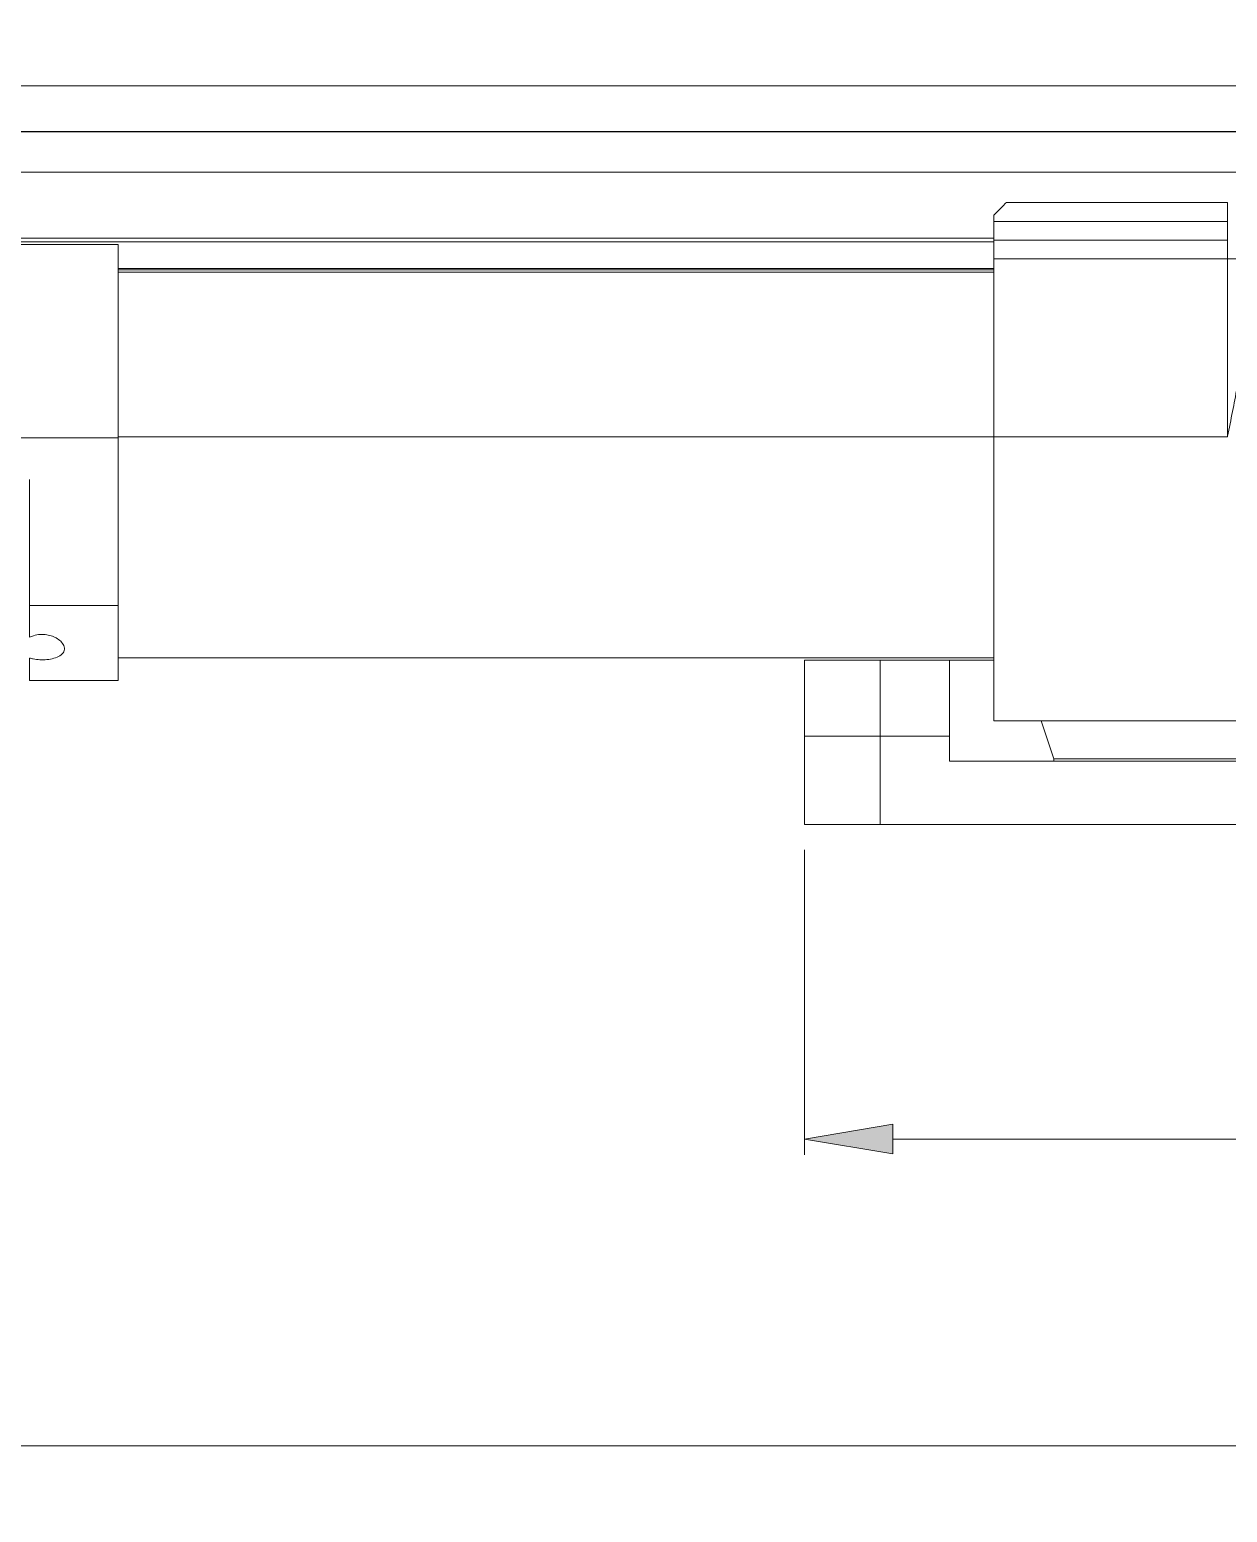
# Model space of a CAD drawing. Header units: inches. Extents: x 0.54 to 10.46, y 0.74 to 7.76.
# Drawn here: x 2.301 to 3.96, y 3.69 to 5.743 of the extents above; entities that cross this region are included whole.
import ezdxf

# ---------------------------------------------------------------- set-up
doc = ezdxf.new("R2010")
doc.units = ezdxf.units.IN
doc.header["$MEASUREMENT"] = 0
doc.layers.add('BG', color=7, linetype='Continuous')
doc.layers.add('MCG-INT-4FT', color=7, linetype='Continuous')

# ---------------------------------------------------------------- blocks, each defined once
blk = doc.blocks.new('block 2')
at = {"layer": 'BG', "true_color": 0xffffff}
h = blk.add_hatch(color=7, dxfattribs=at)
h.dxf.hatch_style = 2
edge = h.paths.add_edge_path()
edge.add_spline(control_points=[(10.296, 0.9061), (10.296, 0.9061), (0.8711, 0.9061), (0.8711, 0.9061), (0.8702, 0.9061), (0.8694, 0.9069), (0.8694, 0.9079), (0.8694, 0.9079), (0.8694, 7.5922), (0.8694, 7.5922), (0.8694, 7.5931), (0.8702, 7.5939), (0.8711, 7.5939), (0.8711, 7.5939), (10.296, 7.5939), (10.296, 7.5939), (10.297, 7.5939), (10.2977, 7.5931), (10.2977, 7.5922), (10.2977, 7.5922), (10.2977, 0.9079), (10.2977, 0.9079), (10.2977, 0.9069), (10.297, 0.9061), (10.296, 0.9061)], knot_values=[0, 0, 0, 0, 1, 1, 1, 2, 2, 2, 3, 3, 3, 4, 4, 4, 5, 5, 5, 6, 6, 6, 7, 7, 7, 8, 8, 8, 8], degree=3, periodic=1)
h.paths.add_polyline_path([(0.8729, 0.9096), (10.2943, 0.9096), (10.2943, 7.5904), (0.8729, 7.5904)])
at = {"layer": 'BG', "lineweight": 0}
blk.add_open_spline([(10.296, 0.9061), (10.296, 0.9061), (0.8711, 0.9061), (0.8711, 0.9061), (0.8702, 0.9061), (0.8694, 0.9069), (0.8694, 0.9079), (0.8694, 0.9079), (0.8694, 7.5922), (0.8694, 7.5922), (0.8694, 7.5931), (0.8702, 7.5939), (0.8711, 7.5939), (0.8711, 7.5939), (10.296, 7.5939), (10.296, 7.5939), (10.297, 7.5939), (10.2977, 7.5931), (10.2977, 7.5922), (10.2977, 7.5922), (10.2977, 0.9079), (10.2977, 0.9079), (10.2977, 0.9069), (10.297, 0.9061), (10.296, 0.9061)], degree=3, knots=[0, 0, 0, 0, 1, 1, 1, 2, 2, 2, 3, 3, 3, 4, 4, 4, 5, 5, 5, 6, 6, 6, 7, 7, 7, 8, 8, 8, 8], dxfattribs=at)
blk = doc.blocks.new('block 62')
at = {"layer": 'BG', "true_color": 0xffffff}
h = blk.add_hatch(color=7, dxfattribs=at)
h.dxf.hatch_style = 2
edge = h.paths.add_edge_path()
edge.add_spline(control_points=[(10.4631, 0.739), (10.4631, 0.739), (0.5369, 0.739), (0.5369, 0.739), (0.5359, 0.739), (0.5352, 0.7398), (0.5352, 0.7407), (0.5352, 0.7407), (0.5352, 7.7593), (0.5352, 7.7593), (0.5352, 7.7602), (0.5359, 7.761), (0.5369, 7.761), (0.5369, 7.761), (10.4631, 7.761), (10.4631, 7.761), (10.4641, 7.761), (10.4648, 7.7602), (10.4648, 7.7593), (10.4648, 7.7593), (10.4648, 0.7407), (10.4648, 0.7407), (10.4648, 0.7398), (10.4641, 0.739), (10.4631, 0.739)], knot_values=[0, 0, 0, 0, 1, 1, 1, 2, 2, 2, 3, 3, 3, 4, 4, 4, 5, 5, 5, 6, 6, 6, 7, 7, 7, 8, 8, 8, 8], degree=3, periodic=1)
h.paths.add_polyline_path([(0.5386, 0.7425), (10.4614, 0.7425), (10.4614, 7.7575), (0.5386, 7.7575)])
at = {"layer": 'BG', "lineweight": 0}
blk.add_open_spline([(10.4631, 0.739), (10.4631, 0.739), (0.5369, 0.739), (0.5369, 0.739), (0.5359, 0.739), (0.5352, 0.7398), (0.5352, 0.7407), (0.5352, 0.7407), (0.5352, 7.7593), (0.5352, 7.7593), (0.5352, 7.7602), (0.5359, 7.761), (0.5369, 7.761), (0.5369, 7.761), (10.4631, 7.761), (10.4631, 7.761), (10.4641, 7.761), (10.4648, 7.7602), (10.4648, 7.7593), (10.4648, 7.7593), (10.4648, 0.7407), (10.4648, 0.7407), (10.4648, 0.7398), (10.4641, 0.739), (10.4631, 0.739)], degree=3, knots=[0, 0, 0, 0, 1, 1, 1, 2, 2, 2, 3, 3, 3, 4, 4, 4, 5, 5, 5, 6, 6, 6, 7, 7, 7, 8, 8, 8, 8], dxfattribs=at)
blk = doc.blocks.new('block 452')
at = {"layer": 'MCG-INT-4FT', "color": 7, "lineweight": 5, "true_color": 0xffffff}
blk.add_lwpolyline([(6.7838, 5.6655), (1.6416, 5.6655)], dxfattribs=at)
blk = doc.blocks.new('block 471')
at = {"layer": 'MCG-INT-4FT', "color": 7, "lineweight": 5, "true_color": 0xffffff}
blk.add_lwpolyline([(2.301, 4.8424), (2.4234, 4.8424)], dxfattribs=at)
blk = doc.blocks.new('block 476')
at = {"layer": 'MCG-INT-4FT', "color": 7, "lineweight": 5, "true_color": 0xffffff}
blk.add_lwpolyline([(2.4234, 4.8738), (3.6364, 4.8738)], dxfattribs=at)
blk = doc.blocks.new('block 478')
at = {"layer": 'MCG-INT-4FT', "color": 7, "lineweight": 5, "true_color": 0xffffff}
blk.add_lwpolyline([(6.7838, 5.6023), (1.6416, 5.6023)], dxfattribs=at)
blk = doc.blocks.new('block 486')
at = {"layer": 'MCG-INT-4FT', "color": 7, "lineweight": 5, "true_color": 0xffffff}
blk.add_lwpolyline([(3.3741, 4.8703), (3.479, 4.8703)], dxfattribs=at)
blk = doc.blocks.new('block 487')
at = {"layer": 'MCG-INT-4FT', "color": 7, "lineweight": 5, "true_color": 0xffffff}
blk.add_lwpolyline([(3.479, 4.8703), (3.479, 4.7654)], dxfattribs=at)
blk = doc.blocks.new('block 488')
at = {"layer": 'MCG-INT-4FT', "color": 7, "lineweight": 5, "true_color": 0xffffff}
blk.add_lwpolyline([(3.479, 4.7654), (3.3741, 4.7654)], dxfattribs=at)
blk = doc.blocks.new('block 489')
at = {"layer": 'MCG-INT-4FT', "color": 7, "lineweight": 5, "true_color": 0xffffff}
blk.add_lwpolyline([(3.3741, 4.7654), (3.3741, 4.8703)], dxfattribs=at)
blk = doc.blocks.new('block 490')
at = {"layer": 'MCG-INT-4FT', "color": 7, "lineweight": 5, "true_color": 0xffffff}
blk.add_lwpolyline([(3.479, 4.8703), (3.5752, 4.8703)], dxfattribs=at)
blk = doc.blocks.new('block 491')
at = {"layer": 'MCG-INT-4FT', "color": 7, "lineweight": 5, "true_color": 0xffffff}
blk.add_lwpolyline([(3.5752, 4.7654), (3.479, 4.7654)], dxfattribs=at)
blk = doc.blocks.new('block 492')
at = {"layer": 'MCG-INT-4FT', "color": 7, "lineweight": 5, "true_color": 0xffffff}
blk.add_lwpolyline([(3.5752, 4.8703), (3.5752, 4.7654)], dxfattribs=at)
blk = doc.blocks.new('block 557')
at = {"layer": 'MCG-INT-4FT', "color": 7, "lineweight": 5, "true_color": 0xffffff}
blk.add_lwpolyline([(3.6364, 4.8703), (3.6364, 5.1799)], dxfattribs=at)
blk = doc.blocks.new('block 558')
at = {"layer": 'MCG-INT-4FT', "color": 7, "lineweight": 5, "true_color": 0xffffff}
blk.add_lwpolyline([(3.6364, 5.1799), (3.96, 5.1799)], dxfattribs=at)
blk = doc.blocks.new('block 559')
at = {"layer": 'MCG-INT-4FT', "color": 7, "lineweight": 5, "true_color": 0xffffff}
blk.add_open_spline([(3.96, 5.1799), (3.96, 5.1801), (3.9601, 5.1803), (3.9601, 5.1804), (3.9625, 5.1918), (3.9649, 5.2033), (3.9672, 5.2147), (3.9682, 5.2201), (3.9693, 5.2256), (3.9703, 5.231), (3.9723, 5.2424), (3.9743, 5.2538), (3.9755, 5.2651), (3.9765, 5.2754), (3.977, 5.2857), (3.9775, 5.2959)], degree=3, knots=[0, 0, 0, 0, 1, 1, 1, 2, 2, 2, 3, 3, 3, 4, 4, 4, 5, 5, 5, 5], dxfattribs=at)
blk = doc.blocks.new('block 576')
at = {"layer": 'MCG-INT-4FT', "color": 7, "lineweight": 5, "true_color": 0xffffff}
blk.add_lwpolyline([(3.96, 5.4522), (3.96, 5.426)], dxfattribs=at)
blk = doc.blocks.new('block 579')
at = {"layer": 'MCG-INT-4FT', "color": 7, "lineweight": 5, "true_color": 0xffffff}
blk.add_lwpolyline([(3.9775, 5.426), (3.96, 5.426)], dxfattribs=at)
blk = doc.blocks.new('block 581')
at = {"layer": 'MCG-INT-4FT', "color": 7, "lineweight": 5, "true_color": 0xffffff}
blk.add_lwpolyline([(3.96, 5.426), (3.96, 5.1799)], dxfattribs=at)
blk = doc.blocks.new('block 583')
at = {"layer": 'MCG-INT-4FT', "color": 7, "lineweight": 5, "true_color": 0xffffff}
blk.add_lwpolyline([(3.6364, 5.426), (3.96, 5.426)], dxfattribs=at)
blk = doc.blocks.new('block 584')
at = {"layer": 'MCG-INT-4FT', "color": 7, "lineweight": 5, "true_color": 0xffffff}
blk.add_lwpolyline([(3.6364, 5.4522), (3.96, 5.4522)], dxfattribs=at)
blk = doc.blocks.new('block 585')
at = {"layer": 'MCG-INT-4FT', "color": 7, "lineweight": 5, "true_color": 0xffffff}
blk.add_lwpolyline([(3.6364, 5.426), (3.6364, 5.4522)], dxfattribs=at)
blk = doc.blocks.new('block 586')
at = {"layer": 'MCG-INT-4FT', "color": 7, "lineweight": 5, "true_color": 0xffffff}
blk.add_lwpolyline([(3.6364, 5.1799), (3.6364, 5.426)], dxfattribs=at)
blk = doc.blocks.new('block 607')
at = {"layer": 'MCG-INT-4FT', "color": 7, "lineweight": 5, "true_color": 0xffffff}
blk.add_lwpolyline([(3.96, 5.478), (3.96, 5.4522)], dxfattribs=at)
blk = doc.blocks.new('block 610')
at = {"layer": 'MCG-INT-4FT', "color": 7, "lineweight": 5, "true_color": 0xffffff}
blk.add_lwpolyline([(3.6364, 5.478), (3.96, 5.478)], dxfattribs=at)
blk = doc.blocks.new('block 611')
at = {"layer": 'MCG-INT-4FT', "color": 7, "lineweight": 5, "true_color": 0xffffff}
blk.add_lwpolyline([(3.6364, 5.4522), (3.6364, 5.478)], dxfattribs=at)
blk = doc.blocks.new('block 640')
at = {"layer": 'MCG-INT-4FT', "color": 7, "lineweight": 5, "true_color": 0xffffff}
blk.add_lwpolyline([(3.96, 5.5043), (3.96, 5.478)], dxfattribs=at)
blk = doc.blocks.new('block 643')
at = {"layer": 'MCG-INT-4FT', "color": 7, "lineweight": 5, "true_color": 0xffffff}
blk.add_lwpolyline([(3.6539, 5.5043), (3.6528, 5.5031), (3.6493, 5.4997), (3.6438, 5.4942), (3.6364, 5.4868)], dxfattribs=at)
blk = doc.blocks.new('block 644')
at = {"layer": 'MCG-INT-4FT', "color": 7, "lineweight": 5, "true_color": 0xffffff}
blk.add_lwpolyline([(3.6539, 5.5043), (3.96, 5.5043)], dxfattribs=at)
blk = doc.blocks.new('block 645')
at = {"layer": 'MCG-INT-4FT', "color": 7, "lineweight": 5, "true_color": 0xffffff}
blk.add_lwpolyline([(3.6364, 5.478), (3.6364, 5.4868)], dxfattribs=at)
blk = doc.blocks.new('block 736')
at = {"layer": 'MCG-INT-4FT', "color": 7, "lineweight": 5, "true_color": 0xffffff}
blk.add_lwpolyline([(3.479, 4.7654), (3.479, 4.643)], dxfattribs=at)
blk = doc.blocks.new('block 737')
at = {"layer": 'MCG-INT-4FT', "color": 7, "lineweight": 5, "true_color": 0xffffff}
blk.add_lwpolyline([(3.5752, 4.7654), (3.5752, 4.7304)], dxfattribs=at)
blk = doc.blocks.new('block 738')
at = {"layer": 'MCG-INT-4FT', "color": 7, "lineweight": 5, "true_color": 0xffffff}
blk.add_lwpolyline([(3.5752, 4.7304), (4.7995, 4.7304)], dxfattribs=at)
blk = doc.blocks.new('block 739')
at = {"layer": 'MCG-INT-4FT', "color": 7, "lineweight": 5, "true_color": 0xffffff}
blk.add_lwpolyline([(3.479, 4.643), (4.8957, 4.643)], dxfattribs=at)
blk = doc.blocks.new('block 741')
at = {"layer": 'MCG-INT-4FT', "color": 7, "lineweight": 5, "true_color": 0xffffff}
blk.add_lwpolyline([(3.479, 4.643), (3.3741, 4.643)], dxfattribs=at)
blk = doc.blocks.new('block 742')
at = {"layer": 'MCG-INT-4FT', "color": 7, "lineweight": 5, "true_color": 0xffffff}
blk.add_lwpolyline([(3.3741, 4.643), (3.3741, 4.7654)], dxfattribs=at)
blk = doc.blocks.new('block 749')
at = {"layer": 'MCG-INT-4FT', "color": 7, "lineweight": 5, "true_color": 0xffffff}
blk.add_lwpolyline([(3.444, 4.8703), (3.6364, 4.8703)], dxfattribs=at)
blk = doc.blocks.new('block 750')
at = {"layer": 'MCG-INT-4FT', "color": 7, "lineweight": 5, "true_color": 0xffffff}
blk.add_lwpolyline([(3.6364, 4.8703), (3.6364, 4.7864)], dxfattribs=at)
blk = doc.blocks.new('block 751')
at = {"layer": 'MCG-INT-4FT', "color": 7, "lineweight": 5, "true_color": 0xffffff}
blk.add_lwpolyline([(3.6364, 4.7864), (3.702, 4.7864)], dxfattribs=at)
blk = doc.blocks.new('block 752')
at = {"layer": 'MCG-INT-4FT', "color": 7, "lineweight": 5, "true_color": 0xffffff}
blk.add_lwpolyline([(3.7195, 4.7339), (3.702, 4.7864)], dxfattribs=at)
blk = doc.blocks.new('block 753')
at = {"layer": 'MCG-INT-4FT', "color": 7, "lineweight": 5, "true_color": 0xffffff}
blk.add_lwpolyline([(3.7195, 4.7304), (3.7195, 4.7339)], dxfattribs=at)
blk = doc.blocks.new('block 754')
at = {"layer": 'MCG-INT-4FT', "color": 7, "lineweight": 5, "true_color": 0xffffff}
blk.add_lwpolyline([(3.444, 4.8703), (3.444, 4.8703)], dxfattribs=at)
blk = doc.blocks.new('block 756')
at = {"layer": 'MCG-INT-4FT', "color": 7, "lineweight": 5, "true_color": 0xffffff}
blk.add_lwpolyline([(4.6552, 4.7339), (3.7195, 4.7339)], dxfattribs=at)
blk = doc.blocks.new('block 757')
at = {"layer": 'MCG-INT-4FT', "color": 7, "lineweight": 5, "true_color": 0xffffff}
blk.add_lwpolyline([(3.702, 4.7864), (3.9862, 4.7864)], dxfattribs=at)
blk = doc.blocks.new('block 772')
at = {"layer": 'MCG-INT-4FT', "color": 7, "lineweight": 5, "true_color": 0xffffff}
blk.add_lwpolyline([(2.301, 4.946), (2.4234, 4.946)], dxfattribs=at)
blk = doc.blocks.new('block 775')
at = {"layer": 'MCG-INT-4FT', "color": 7, "lineweight": 5, "true_color": 0xffffff}
blk.add_lwpolyline([(2.301, 4.946), (2.301, 4.9021)], dxfattribs=at)
blk = doc.blocks.new('block 777')
at = {"layer": 'MCG-INT-4FT', "color": 7, "lineweight": 5, "true_color": 0xffffff}
blk.add_lwpolyline([(2.4234, 4.8424), (2.4234, 4.946)], dxfattribs=at)
blk = doc.blocks.new('block 778')
at = {"layer": 'MCG-INT-4FT', "color": 7, "lineweight": 5, "true_color": 0xffffff}
blk.add_open_spline([(2.301, 4.9021), (2.3027, 4.9029), (2.3044, 4.9036), (2.3062, 4.9042), (2.3092, 4.9052), (2.3126, 4.9058), (2.316, 4.906), (2.319, 4.9061), (2.322, 4.906), (2.3248, 4.9056), (2.3276, 4.9051), (2.3302, 4.9045), (2.3325, 4.9036), (2.3351, 4.9027), (2.3375, 4.9015), (2.3395, 4.9002), (2.3418, 4.8987), (2.3438, 4.897), (2.3453, 4.8953), (2.3471, 4.8932), (2.3482, 4.8911), (2.3488, 4.889), (2.3494, 4.8866), (2.3492, 4.8844), (2.3482, 4.8822), (2.3472, 4.8802), (2.3455, 4.8783), (2.343, 4.8766), (2.3407, 4.8752), (2.3379, 4.8739), (2.3345, 4.873), (2.3316, 4.8721), (2.3283, 4.8715), (2.3248, 4.8712), (2.3216, 4.8709), (2.3183, 4.8709), (2.3151, 4.871), (2.3119, 4.8712), (2.3089, 4.8715), (2.3061, 4.8721), (2.3043, 4.8725), (2.3027, 4.8729), (2.301, 4.8734)], degree=3, knots=[0, 0, 0, 0, 1, 1, 1, 2, 2, 2, 3, 3, 3, 4, 4, 4, 5, 5, 5, 6, 6, 6, 7, 7, 7, 8, 8, 8, 9, 9, 9, 10, 10, 10, 11, 11, 11, 12, 12, 12, 13, 13, 13, 14, 14, 14, 14], dxfattribs=at)
blk = doc.blocks.new('block 841')
at = {"layer": 'MCG-INT-4FT', "color": 7, "lineweight": 5, "true_color": 0xffffff}
blk.add_lwpolyline([(2.4234, 5.4461), (1.6416, 5.4461)], dxfattribs=at)
blk = doc.blocks.new('block 842')
at = {"layer": 'MCG-INT-4FT', "color": 7, "lineweight": 5, "true_color": 0xffffff}
blk.add_lwpolyline([(2.4234, 5.1782), (2.4234, 5.4461)], dxfattribs=at)
blk = doc.blocks.new('block 843')
at = {"layer": 'MCG-INT-4FT', "color": 7, "lineweight": 5, "true_color": 0xffffff}
blk.add_lwpolyline([(2.4234, 5.1782), (2.2871, 5.1782)], dxfattribs=at)
blk = doc.blocks.new('block 847')
at = {"layer": 'MCG-INT-4FT', "color": 7, "lineweight": 5, "true_color": 0xffffff}
blk.add_lwpolyline([(2.301, 5.1207), (2.301, 4.946)], dxfattribs=at)
blk = doc.blocks.new('block 849')
at = {"layer": 'MCG-INT-4FT', "color": 7, "lineweight": 5, "true_color": 0xffffff}
blk.add_lwpolyline([(2.4234, 4.946), (2.4234, 5.1782)], dxfattribs=at)
blk = doc.blocks.new('block 863')
at = {"layer": 'MCG-INT-4FT', "color": 7, "lineweight": 5, "true_color": 0xffffff}
blk.add_lwpolyline([(2.4234, 5.4111), (3.6364, 5.4111)], dxfattribs=at)
blk = doc.blocks.new('block 868')
at = {"layer": 'MCG-INT-4FT', "color": 7, "lineweight": 5, "true_color": 0xffffff}
blk.add_lwpolyline([(3.6364, 5.4496), (1.6416, 5.4496)], dxfattribs=at)
blk = doc.blocks.new('block 872')
at = {"layer": 'MCG-INT-4FT', "color": 8, "lineweight": 5, "true_color": 0x808080}
blk.add_lwpolyline([(2.301, 4.8734), (2.301, 4.8424)], dxfattribs=at)
blk = doc.blocks.new('block 875')
at = {"layer": 'MCG-INT-4FT', "color": 8, "lineweight": 5, "true_color": 0x808080}
blk.add_lwpolyline([(2.4234, 5.1799), (3.6364, 5.1799)], dxfattribs=at)
blk = doc.blocks.new('block 877')
at = {"layer": 'MCG-INT-4FT', "color": 8, "lineweight": 5, "true_color": 0x808080}
blk.add_lwpolyline([(2.4234, 5.4077), (3.6364, 5.4077)], dxfattribs=at)
blk = doc.blocks.new('block 880')
at = {"layer": 'MCG-INT-4FT', "color": 8, "lineweight": 5, "true_color": 0x808080}
blk.add_lwpolyline([(6.7838, 5.5462), (1.6416, 5.5462)], dxfattribs=at)
blk = doc.blocks.new('block 881')
at = {"layer": 'MCG-INT-4FT', "color": 8, "lineweight": 5, "true_color": 0x808080}
blk.add_lwpolyline([(6.7838, 5.602), (1.6416, 5.602)], dxfattribs=at)
blk = doc.blocks.new('block 882')
at = {"layer": 'MCG-INT-4FT', "color": 8, "lineweight": 5, "true_color": 0x808080}
blk.add_lwpolyline([(1.6416, 5.4549), (3.6364, 5.4549)], dxfattribs=at)
blk = doc.blocks.new('block 885')
at = {"layer": 'MCG-INT-4FT', "color": 8, "lineweight": 5, "true_color": 0x808080}
blk.add_lwpolyline([(2.4234, 5.4129), (3.6364, 5.4129)], dxfattribs=at)
blk = doc.blocks.new('block 2016')
at = {"layer": 'MCG-INT-4FT', "color": 179, "lineweight": 5, "true_color": 0x231f20}
blk.add_lwpolyline([(6.9158, 3.7826), (1.56, 3.7826)], dxfattribs=at)
blk = doc.blocks.new('block 2022')
at = {"layer": 'MCG-INT-4FT', "color": 179, "lineweight": 5, "true_color": 0x231f20}
blk.add_lwpolyline([(3.3741, 4.608), (3.3741, 4.1855)], dxfattribs=at)
blk = doc.blocks.new('block 2023')
at = {"layer": 'MCG-INT-4FT', "color": 179, "lineweight": 5, "true_color": 0x231f20}
blk.add_lwpolyline([(4.8782, 4.2074), (3.4965, 4.2074)], dxfattribs=at)
blk = doc.blocks.new('block 2025')
at = {"layer": 'MCG-INT-4FT', "true_color": 0x231f20}
h = blk.add_hatch(color=179, dxfattribs=at)
h.dxf.hatch_style = 2
h.paths.add_polyline_path([(3.4965, 4.2278), (3.3741, 4.2074), (3.4965, 4.187)])
at = {"layer": 'MCG-INT-4FT', "lineweight": 0}
blk.add_lwpolyline([(3.4965, 4.2278), (3.3741, 4.2074), (3.4965, 4.187), (3.4965, 4.2278)], dxfattribs=at)
blk = doc.blocks.new('block 2050')
at = {"layer": 'MCG-INT-4FT', "color": 7, "lineweight": 5, "true_color": 0xffffff}
blk.add_lwpolyline([(3.3741, 4.643), (3.3741, 4.643)], dxfattribs=at)
blk = doc.blocks.new('block 2051')
at = {"layer": 'MCG-INT-4FT', "color": 7, "lineweight": 5, "true_color": 0xffffff}
blk.add_lwpolyline([(3.3741, 4.2074), (3.3741, 4.2074)], dxfattribs=at)

msp = doc.modelspace()

# ---------------------------------------------------------------- block references
at = {"layer": 'BG'}
for name in ['block 62', 'block 2']:
    msp.add_blockref(name, (0, 0), dxfattribs=at)
at = {"layer": 'MCG-INT-4FT'}
for name in ['block 452', 'block 478', 'block 881', 'block 880', 'block 643', 'block 644', 'block 640', 'block 645', 'block 610', 'block 611', 'block 607', 'block 882', 'block 868', 'block 841', 'block 842', 'block 584', 'block 585', 'block 576', 'block 583', 'block 586', 'block 579', 'block 581', 'block 885', 'block 863', 'block 877', 'block 559', 'block 843', 'block 875', 'block 849', 'block 557', 'block 558', 'block 847', 'block 772', 'block 775', 'block 777', 'block 778', 'block 872', 'block 476', 'block 486', 'block 489', 'block 749', 'block 754', 'block 487', 'block 490', 'block 492', 'block 750', 'block 471', 'block 751', 'block 752', 'block 757', 'block 488', 'block 742', 'block 491', 'block 736', 'block 737', 'block 738', 'block 753', 'block 756', 'block 741', 'block 2050', 'block 739', 'block 2022', 'block 2025', 'block 2051', 'block 2023', 'block 2016']:
    msp.add_blockref(name, (0, 0), dxfattribs=at)

doc.saveas('drawing.dxf')
